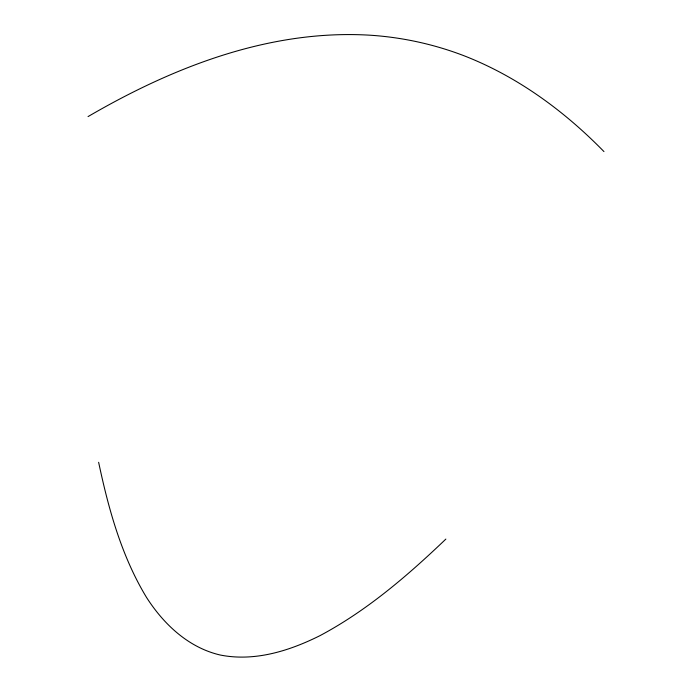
<?xml version="1.0" encoding="UTF-8"?>
<svg xmlns="http://www.w3.org/2000/svg" width="692" height="692" viewBox="0 0 692 692"><rect width="100%" height="100%" fill="white"/><g stroke="black" fill="none" stroke-linecap="round" stroke-linejoin="round"><path stroke-width="1.04" d="M445.864 539.085C407.597 575.675 366.976 610.603 320.024 635.628C289.377 650.93 254.656 661.872 220.203 655.013C188.38 647.608 163.554 624.115 146.41 597.239C121.489 556.013 108.54 509.07 98.636 462.299M88.04 116.593C173.285 66.916 270.321 29.029 370.583 35.24A276.696 237.918 8.8 0 1 463.865 55.697C517.201 76.414 564.153 110.841 603.96 151.583"/></g></svg>
